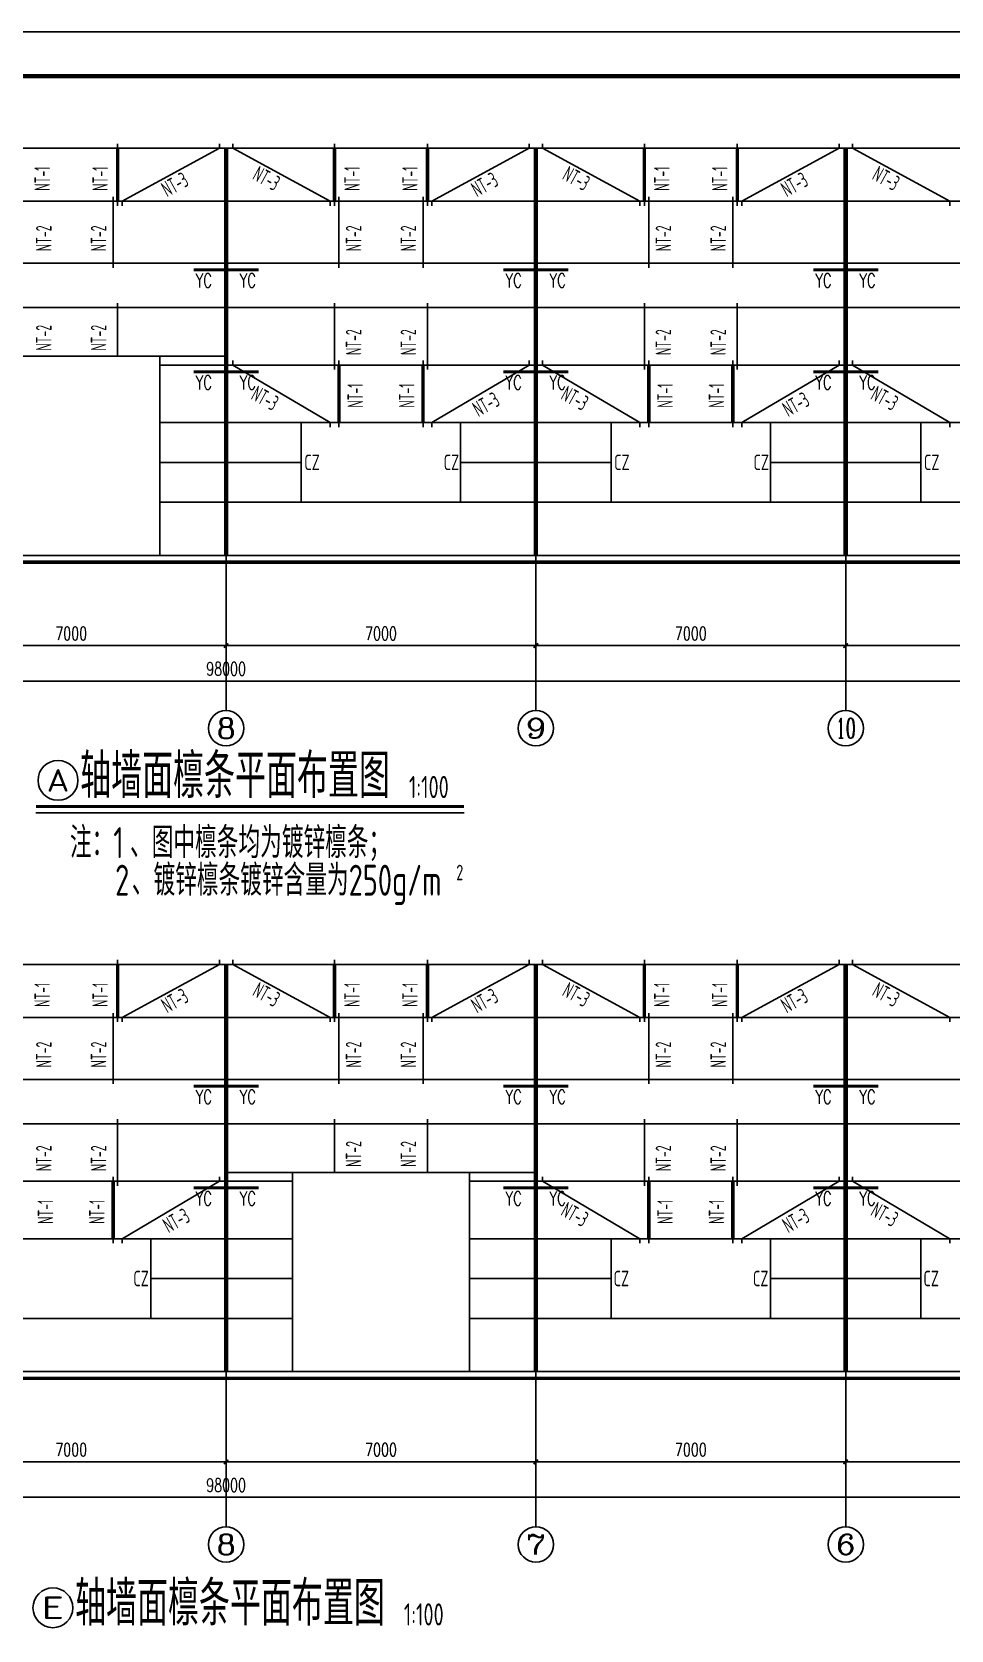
# Model space of a CAD drawing. Extents: x -17471 to 313636, y -71590 to 757901.
# Drawn here: x 244320 to 265086, y 507032 to 543131 of the extents above; entities that cross this region are included whole.
import ezdxf
from ezdxf.enums import TextEntityAlignment as Align

# ---------------------------------------------------------------- set-up
doc = ezdxf.new("R2010")
doc.units = 0
doc.header["$LTSCALE"] = 1000
doc.header["$MEASUREMENT"] = 0
for name, color, linetype in [('3T_WOOD', 21, 'Continuous'), ('AXIS', 3, 'Continuous'), ('AXIS_TEXT', 7, 'Continuous'), ('DIM_SYMB', 3, 'Continuous'), ('DOTE', 1, 'Continuous'), ('PUB_TEXT', 7, 'Continuous'), ('PUB_TITLE', 4, 'Continuous'), ('WALL', 9, 'Continuous')]:
    doc.layers.add(name, color=color, linetype=linetype)
doc.styles.add('_SIMPLEX', font='sysz.shx', dxfattribs={"width": 0.8, "bigfont": 'syfs.shx'})
doc.styles.add('_TCH_AXIS', font='COMPLEX', dxfattribs={"bigfont": 'GBCBIG'})
doc.styles.add('_TCH_DIM_T3', font='SIMPLEX', dxfattribs={"width": 0.705882, "bigfont": 'GBCBIG'})
doc.styles.add('COMPLEX', font='COMPLEX')
doc.styles.add('TSSD_REIN', font='Tssdeng.shx', dxfattribs={"width": 0.7, "bigfont": 'hztxt.shx'})
doc.dimstyles.new('_TCH_ARCH&&100', dxfattribs={"dimtxt": 297.5, "dimasz": 100, "dimexe": 250, "dimexo": 300, "dimgap": 126.25, "dimtad": 1, "dimdec": 0, "dimzin": 0, "dimdsep": 46, "dimtxsty": '_TCH_DIM_T3', "dimblk": 'ARCHTICK', "dimcen": 0.09, "dimclrt": 7, "dimazin": 2, "dimtfac": 1, "dimtdec": 0, "dimtix": 1, "dimtmove": 2, "dimatfit": 3, "dimfxl": 0, "dimtolj": 1, "dimtzin": 0, "dimarcsym": 0})

# ---------------------------------------------------------------- blocks, each defined once
blk = doc.blocks.new('_ArchTick')
at = {"color": 0, "linetype": 'ByBlock', "const_width": 0.4}
blk.add_lwpolyline([(-0.5, -0.5), (0.5, 0.5)], dxfattribs=at)
blk = doc.blocks.new('*D1600')
at = {"layer": 'AXIS', "color": 0, "lineweight": -2, "transparency": 16777216}
for p, q in [((262706, 511569), (262706, 510581)), ((269706, 511569), (269706, 510581)), ((262706, 510831), (269706, 510831))]:
    blk.add_line(p, q, dxfattribs=at)
at = {"layer": 'Defpoints', "color": 0, "transparency": 16777216}
for p in [(262706, 511869), (269706, 511869), (269706, 510831)]:
    blk.add_point(p, dxfattribs=at)
at = {"layer": 'AXIS', "color": 0, "lineweight": -2, "transparency": 16777216, "xscale": 100, "yscale": 100, "zscale": 100, "rotation": 180}
blk.add_blockref('_ArchTick', (262706, 510831), dxfattribs=at)
at = {"layer": 'AXIS', "color": 0, "lineweight": -2, "transparency": 16777216, "xscale": 100, "yscale": 100, "zscale": 100}
blk.add_blockref('_ArchTick', (269706, 510831), dxfattribs=at)
at = {"layer": 'AXIS', "color": 7, "transparency": 16777216, "insert": (266206, 511106), "char_height": 297.5, "attachment_point": 5, "style": '_TCH_DIM_T3'}
blk.add_mtext('\\A1;7000', dxfattribs=at)
blk = doc.blocks.new('*D1601')
at = {"layer": 'AXIS', "color": 0, "lineweight": -2, "transparency": 16777216}
for p, q in [((255706, 511569), (255706, 510581)), ((262706, 511569), (262706, 510581)), ((255706, 510831), (262706, 510831))]:
    blk.add_line(p, q, dxfattribs=at)
at = {"layer": 'Defpoints', "color": 0, "transparency": 16777216}
for p in [(255706, 511869), (262706, 511869), (262706, 510831)]:
    blk.add_point(p, dxfattribs=at)
at = {"layer": 'AXIS', "color": 0, "lineweight": -2, "transparency": 16777216, "xscale": 100, "yscale": 100, "zscale": 100, "rotation": 180}
blk.add_blockref('_ArchTick', (255706, 510831), dxfattribs=at)
at = {"layer": 'AXIS', "color": 0, "lineweight": -2, "transparency": 16777216, "xscale": 100, "yscale": 100, "zscale": 100}
blk.add_blockref('_ArchTick', (262706, 510831), dxfattribs=at)
at = {"layer": 'AXIS', "color": 7, "transparency": 16777216, "insert": (259206, 511106), "char_height": 297.5, "attachment_point": 5, "style": '_TCH_DIM_T3'}
blk.add_mtext('\\A1;7000', dxfattribs=at)
blk = doc.blocks.new('*D1602')
at = {"layer": 'AXIS', "color": 0, "lineweight": -2, "transparency": 16777216}
for p, q in [((248706, 511569), (248706, 510581)), ((255706, 511569), (255706, 510581)), ((248706, 510831), (255706, 510831))]:
    blk.add_line(p, q, dxfattribs=at)
at = {"layer": 'Defpoints', "color": 0, "transparency": 16777216}
for p in [(248706, 511869), (255706, 511869), (255706, 510831)]:
    blk.add_point(p, dxfattribs=at)
at = {"layer": 'AXIS', "color": 0, "lineweight": -2, "transparency": 16777216, "xscale": 100, "yscale": 100, "zscale": 100, "rotation": 180}
blk.add_blockref('_ArchTick', (248706, 510831), dxfattribs=at)
at = {"layer": 'AXIS', "color": 0, "lineweight": -2, "transparency": 16777216, "xscale": 100, "yscale": 100, "zscale": 100}
blk.add_blockref('_ArchTick', (255706, 510831), dxfattribs=at)
at = {"layer": 'AXIS', "color": 7, "transparency": 16777216, "insert": (252206, 511106), "char_height": 297.5, "attachment_point": 5, "style": '_TCH_DIM_T3'}
blk.add_mtext('\\A1;7000', dxfattribs=at)
blk = doc.blocks.new('*D1603')
at = {"layer": 'AXIS', "color": 0, "lineweight": -2, "transparency": 16777216}
for p, q in [((241706, 511569), (241706, 510581)), ((248706, 511569), (248706, 510581)), ((241706, 510831), (248706, 510831))]:
    blk.add_line(p, q, dxfattribs=at)
at = {"layer": 'Defpoints', "color": 0, "transparency": 16777216}
for p in [(241706, 511869), (248706, 511869), (248706, 510831)]:
    blk.add_point(p, dxfattribs=at)
at = {"layer": 'AXIS', "color": 0, "lineweight": -2, "transparency": 16777216, "xscale": 100, "yscale": 100, "zscale": 100, "rotation": 180}
blk.add_blockref('_ArchTick', (241706, 510831), dxfattribs=at)
at = {"layer": 'AXIS', "color": 0, "lineweight": -2, "transparency": 16777216, "xscale": 100, "yscale": 100, "zscale": 100}
blk.add_blockref('_ArchTick', (248706, 510831), dxfattribs=at)
at = {"layer": 'AXIS', "color": 7, "transparency": 16777216, "insert": (245206, 511106), "char_height": 297.5, "attachment_point": 5, "style": '_TCH_DIM_T3'}
blk.add_mtext('\\A1;7000', dxfattribs=at)
blk = doc.blocks.new('*D1610')
at = {"layer": 'AXIS', "color": 0, "lineweight": -2, "transparency": 16777216}
for p, q in [((199706, 511569), (199706, 509781)), ((297706, 511569), (297706, 509781)), ((199706, 510031), (297706, 510031))]:
    blk.add_line(p, q, dxfattribs=at)
at = {"layer": 'Defpoints', "color": 0, "transparency": 16777216}
for p in [(199706, 511869), (297706, 511869), (297706, 510031)]:
    blk.add_point(p, dxfattribs=at)
at = {"layer": 'AXIS', "color": 0, "lineweight": -2, "transparency": 16777216, "xscale": 100, "yscale": 100, "zscale": 100, "rotation": 180}
blk.add_blockref('_ArchTick', (199706, 510031), dxfattribs=at)
at = {"layer": 'AXIS', "color": 0, "lineweight": -2, "transparency": 16777216, "xscale": 100, "yscale": 100, "zscale": 100}
blk.add_blockref('_ArchTick', (297706, 510031), dxfattribs=at)
at = {"layer": 'AXIS', "color": 7, "transparency": 16777216, "insert": (248706, 510306), "char_height": 297.5, "attachment_point": 5, "style": '_TCH_DIM_T3'}
blk.add_mtext('\\A1;98000', dxfattribs=at)
blk = doc.blocks.new('*D1641')
at = {"layer": 'AXIS', "color": 0, "lineweight": -2, "transparency": 16777216}
for p, q in [((241706, 530006), (241706, 529018)), ((248706, 530006), (248706, 529018)), ((241706, 529268), (248706, 529268))]:
    blk.add_line(p, q, dxfattribs=at)
at = {"layer": 'Defpoints', "color": 0, "transparency": 16777216}
for p in [(241706, 530306), (248706, 530306), (248706, 529268)]:
    blk.add_point(p, dxfattribs=at)
at = {"layer": 'AXIS', "color": 0, "lineweight": -2, "transparency": 16777216, "xscale": 100, "yscale": 100, "zscale": 100, "rotation": 180}
blk.add_blockref('_ArchTick', (241706, 529268), dxfattribs=at)
at = {"layer": 'AXIS', "color": 0, "lineweight": -2, "transparency": 16777216, "xscale": 100, "yscale": 100, "zscale": 100}
blk.add_blockref('_ArchTick', (248706, 529268), dxfattribs=at)
at = {"layer": 'AXIS', "color": 7, "transparency": 16777216, "insert": (245206, 529543), "char_height": 297.5, "attachment_point": 5, "style": '_TCH_DIM_T3'}
blk.add_mtext('\\A1;7000', dxfattribs=at)
blk = doc.blocks.new('*D1642')
at = {"layer": 'AXIS', "color": 0, "lineweight": -2, "transparency": 16777216}
for p, q in [((248706, 530006), (248706, 529018)), ((255706, 530006), (255706, 529018)), ((248706, 529268), (255706, 529268))]:
    blk.add_line(p, q, dxfattribs=at)
at = {"layer": 'Defpoints', "color": 0, "transparency": 16777216}
for p in [(248706, 530306), (255706, 530306), (255706, 529268)]:
    blk.add_point(p, dxfattribs=at)
at = {"layer": 'AXIS', "color": 0, "lineweight": -2, "transparency": 16777216, "xscale": 100, "yscale": 100, "zscale": 100, "rotation": 180}
blk.add_blockref('_ArchTick', (248706, 529268), dxfattribs=at)
at = {"layer": 'AXIS', "color": 0, "lineweight": -2, "transparency": 16777216, "xscale": 100, "yscale": 100, "zscale": 100}
blk.add_blockref('_ArchTick', (255706, 529268), dxfattribs=at)
at = {"layer": 'AXIS', "color": 7, "transparency": 16777216, "insert": (252206, 529543), "char_height": 297.5, "attachment_point": 5, "style": '_TCH_DIM_T3'}
blk.add_mtext('\\A1;7000', dxfattribs=at)
blk = doc.blocks.new('*D1643')
at = {"layer": 'AXIS', "color": 0, "lineweight": -2, "transparency": 16777216}
for p, q in [((255706, 530006), (255706, 529018)), ((262706, 530006), (262706, 529018)), ((255706, 529268), (262706, 529268))]:
    blk.add_line(p, q, dxfattribs=at)
at = {"layer": 'Defpoints', "color": 0, "transparency": 16777216}
for p in [(255706, 530306), (262706, 530306), (262706, 529268)]:
    blk.add_point(p, dxfattribs=at)
at = {"layer": 'AXIS', "color": 0, "lineweight": -2, "transparency": 16777216, "xscale": 100, "yscale": 100, "zscale": 100, "rotation": 180}
blk.add_blockref('_ArchTick', (255706, 529268), dxfattribs=at)
at = {"layer": 'AXIS', "color": 0, "lineweight": -2, "transparency": 16777216, "xscale": 100, "yscale": 100, "zscale": 100}
blk.add_blockref('_ArchTick', (262706, 529268), dxfattribs=at)
at = {"layer": 'AXIS', "color": 7, "transparency": 16777216, "insert": (259206, 529543), "char_height": 297.5, "attachment_point": 5, "style": '_TCH_DIM_T3'}
blk.add_mtext('\\A1;7000', dxfattribs=at)
blk = doc.blocks.new('*D1644')
at = {"layer": 'AXIS', "color": 0, "lineweight": -2, "transparency": 16777216}
for p, q in [((262706, 530006), (262706, 529018)), ((269706, 530006), (269706, 529018)), ((262706, 529268), (269706, 529268))]:
    blk.add_line(p, q, dxfattribs=at)
at = {"layer": 'Defpoints', "color": 0, "transparency": 16777216}
for p in [(262706, 530306), (269706, 530306), (269706, 529268)]:
    blk.add_point(p, dxfattribs=at)
at = {"layer": 'AXIS', "color": 0, "lineweight": -2, "transparency": 16777216, "xscale": 100, "yscale": 100, "zscale": 100, "rotation": 180}
blk.add_blockref('_ArchTick', (262706, 529268), dxfattribs=at)
at = {"layer": 'AXIS', "color": 0, "lineweight": -2, "transparency": 16777216, "xscale": 100, "yscale": 100, "zscale": 100}
blk.add_blockref('_ArchTick', (269706, 529268), dxfattribs=at)
at = {"layer": 'AXIS', "color": 7, "transparency": 16777216, "insert": (266206, 529543), "char_height": 297.5, "attachment_point": 5, "style": '_TCH_DIM_T3'}
blk.add_mtext('\\A1;7000', dxfattribs=at)
blk = doc.blocks.new('*D1649')
at = {"layer": 'AXIS', "color": 0, "lineweight": -2, "transparency": 16777216}
for p, q in [((199706, 530006), (199706, 528218)), ((297706, 530006), (297706, 528218)), ((199706, 528468), (297706, 528468))]:
    blk.add_line(p, q, dxfattribs=at)
at = {"layer": 'Defpoints', "color": 0, "transparency": 16777216}
for p in [(199706, 530306), (297706, 530306), (297706, 528468)]:
    blk.add_point(p, dxfattribs=at)
at = {"layer": 'AXIS', "color": 0, "lineweight": -2, "transparency": 16777216, "xscale": 100, "yscale": 100, "zscale": 100, "rotation": 180}
blk.add_blockref('_ArchTick', (199706, 528468), dxfattribs=at)
at = {"layer": 'AXIS', "color": 0, "lineweight": -2, "transparency": 16777216, "xscale": 100, "yscale": 100, "zscale": 100}
blk.add_blockref('_ArchTick', (297706, 528468), dxfattribs=at)
at = {"layer": 'AXIS', "color": 7, "transparency": 16777216, "insert": (248706, 528743), "char_height": 297.5, "attachment_point": 5, "style": '_TCH_DIM_T3'}
blk.add_mtext('\\A1;98000', dxfattribs=at)
blk = doc.blocks.new('_AXISO')
blk.add_circle((0, 0), 0.5)
at = {"layer": 'AXIS_TEXT', "style": 'COMPLEX', "width": 1.041667}
blk.add_attdef('A', text='', height=0.56, dxfattribs=at).set_placement((-0.25, -0.28), (0.25, -0.28), align=Align.FIT)

msp = doc.modelspace()

# ---------------------------------------------------------------- linework, layer by layer
for p, q in [((246256.1, 540605.6), (246256.1, 539205.6)), ((251156.1, 540605.6), (251156.1, 539205.6)), ((253256.1, 540605.6), (253256.1, 539205.6)), ((258156.1, 540605.6), (258156.1, 539205.6)), ((260256.1, 540605.6), (260256.1, 539205.6)), ((246156.1, 539405.6), (246156.1, 537805.6)), ((251256.1, 539405.6), (251256.1, 537805.6)), ((253156.1, 539405.6), (253156.1, 537805.6)), ((258256.1, 539405.6), (258256.1, 537805.6)), ((260156.1, 539405.6), (260156.1, 537805.6)), ((246256.1, 537005.6), (246256.1, 535805.6)), ((251156.1, 537005.6), (251156.1, 535505.6)), ((253256.1, 537005.6), (253256.1, 535505.6)), ((258156.1, 537005.6), (258156.1, 535505.6)), ((260256.1, 537005.6), (260256.1, 535505.6)), ((251256.1, 535705.6), (251256.1, 534205.6)), ((253156.1, 535705.6), (253156.1, 534205.6)), ((258256.1, 535705.6), (258256.1, 534205.6)), ((260156.1, 535705.6), (260156.1, 534205.6)), ((199506.1, 531305.6), (297906.1, 531305.6)), ((246256.1, 522168.9), (246256.1, 520768.9)), ((251156.1, 522168.9), (251156.1, 520768.9)), ((253256.1, 522168.9), (253256.1, 520768.9)), ((258156.1, 522168.9), (258156.1, 520768.9)), ((260256.1, 522168.9), (260256.1, 520768.9)), ((246156.1, 520968.9), (246156.1, 519368.9)), ((251256.1, 520968.9), (251256.1, 519368.9)), ((253156.1, 520968.9), (253156.1, 519368.9)), ((258256.1, 520968.9), (258256.1, 519368.9)), ((260156.1, 520968.9), (260156.1, 519368.9)), ((246256.1, 518568.9), (246256.1, 517068.9)), ((251156.1, 518568.9), (251156.1, 517368.9)), ((253256.1, 518568.9), (253256.1, 517368.9)), ((258156.1, 518568.9), (258156.1, 517068.9)), ((260256.1, 518568.9), (260256.1, 517068.9)), ((246156.1, 517268.9), (246156.1, 515768.9)), ((258256.1, 517268.9), (258256.1, 515768.9)), ((260156.1, 517268.9), (260156.1, 515768.9)), ((297906.1, 512868.9), (199506.1, 512868.9))]:
    msp.add_line(p, q)
at = {"color": 2}
for p, q in [((248706.1, 535805.6), (241706.1, 535805.6)), ((248706.1, 517368.9), (255706.1, 517368.9))]:
    msp.add_line(p, q, dxfattribs=at)
at = {"const_width": 80}
for points in [[(246256.1, 539305.6), (246256.1, 540505.6)], [(251156.1, 539305.6), (251156.1, 540505.6)], [(253256.1, 539305.6), (253256.1, 540505.6)], [(258156.1, 539305.6), (258156.1, 540505.6)], [(260256.1, 539305.6), (260256.1, 540505.6)], [(251256.1, 534305.6), (251256.1, 535605.6)], [(253156.1, 534305.6), (253156.1, 535605.6)], [(258256.1, 534305.6), (258256.1, 535605.6)], [(260156.1, 534305.6), (260156.1, 535605.6)], [(198171.6, 531155.6), (299199.3, 531155.6)], [(246256.1, 520868.9), (246256.1, 522068.9)], [(251156.1, 520868.9), (251156.1, 522068.9)], [(253256.1, 520868.9), (253256.1, 522068.9)], [(258156.1, 520868.9), (258156.1, 522068.9)], [(260256.1, 520868.9), (260256.1, 522068.9)], [(246156.1, 515868.9), (246156.1, 517168.9)], [(258256.1, 515868.9), (258256.1, 517168.9)], [(260156.1, 515868.9), (260156.1, 517168.9)], [(299240.5, 512718.9), (198212.8, 512718.9)]]:
    msp.add_lwpolyline(points, dxfattribs=at)
for points in [[(246356.1, 539205.6), (246356.1, 539305.6), (248556.1, 540505.6), (248556.1, 540605.6)], [(251056.1, 539205.6), (251056.1, 539305.6), (248856.1, 540505.6), (248856.1, 540605.6)], [(253356.1, 539205.6), (253356.1, 539305.6), (255556.1, 540505.6), (255556.1, 540605.6)], [(258056.1, 539205.6), (258056.1, 539305.6), (255856.1, 540505.6), (255856.1, 540605.6)], [(260356.1, 539205.6), (260356.1, 539305.6), (262556.1, 540505.6), (262556.1, 540605.6)], [(265056.1, 539205.6), (265056.1, 539305.6), (262856.1, 540505.6), (262856.1, 540605.6)], [(251056.1, 534205.6), (251056.1, 534305.6), (248856.1, 535605.6), (248856.1, 535705.6)], [(253356.1, 534205.6), (253356.1, 534305.6), (255556.1, 535605.6), (255556.1, 535705.6)], [(258056.1, 534205.6), (258056.1, 534305.6), (255856.1, 535605.6), (255856.1, 535705.6)], [(260356.1, 534205.6), (260356.1, 534305.6), (262556.1, 535605.6), (262556.1, 535705.6)], [(265056.1, 534205.6), (265056.1, 534305.6), (262856.1, 535605.6), (262856.1, 535705.6)], [(246356.1, 520768.9), (246356.1, 520868.9), (248556.1, 522068.9), (248556.1, 522168.9)], [(251056.1, 520768.9), (251056.1, 520868.9), (248856.1, 522068.9), (248856.1, 522168.9)], [(253356.1, 520768.9), (253356.1, 520868.9), (255556.1, 522068.9), (255556.1, 522168.9)], [(258056.1, 520768.9), (258056.1, 520868.9), (255856.1, 522068.9), (255856.1, 522168.9)], [(260356.1, 520768.9), (260356.1, 520868.9), (262556.1, 522068.9), (262556.1, 522168.9)], [(265056.1, 520768.9), (265056.1, 520868.9), (262856.1, 522068.9), (262856.1, 522168.9)], [(246356.1, 515768.9), (246356.1, 515868.9), (248556.1, 517168.9), (248556.1, 517268.9)], [(258056.1, 515768.9), (258056.1, 515868.9), (255856.1, 517168.9), (255856.1, 517268.9)], [(260356.1, 515768.9), (260356.1, 515868.9), (262556.1, 517168.9), (262556.1, 517268.9)], [(265056.1, 515768.9), (265056.1, 515868.9), (262856.1, 517168.9), (262856.1, 517268.9)]]:
    msp.add_lwpolyline(points)
at = {"color": 3, "const_width": 100}
for points in [[(248706.1, 531305.6), (248706.1, 540505.6)], [(255706.1, 531305.6), (255706.1, 540505.6)], [(262706.1, 531305.6), (262706.1, 540505.6)], [(248706.1, 512868.9), (248706.1, 522068.9)], [(255706.1, 512868.9), (255706.1, 522068.9)], [(262706.1, 512868.9), (262706.1, 522068.9)]]:
    msp.add_lwpolyline(points, dxfattribs=at)
at = {"color": 2}
for points in [[(201456.1, 537905.6), (295956.1, 537905.6), (295956.1, 536905.6), (201456.1, 536905.6)], [(243206.1, 535805.6), (247206.1, 535805.6), (247206.1, 531305.6), (243206.1, 531305.6)], [(250406.1, 534305.6), (254006.1, 534305.6), (254006.1, 532505.6), (250406.1, 532505.6)], [(257406.1, 534305.6), (261006.1, 534305.6), (261006.1, 532505.6), (257406.1, 532505.6)], [(264406.1, 534305.6), (268006.1, 534305.6), (268006.1, 532505.6), (264406.1, 532505.6)], [(295956.1, 519468.9), (201456.1, 519468.9), (201456.1, 518468.9), (295956.1, 518468.9)], [(254206.1, 517368.9), (250206.1, 517368.9), (250206.1, 512868.9), (254206.1, 512868.9)], [(247006.1, 515868.9), (243406.1, 515868.9), (243406.1, 514068.9), (247006.1, 514068.9)], [(261006.1, 515868.9), (257406.1, 515868.9), (257406.1, 514068.9), (261006.1, 514068.9)], [(268006.1, 515868.9), (264406.1, 515868.9), (264406.1, 514068.9), (268006.1, 514068.9)]]:
    msp.add_lwpolyline(points, close=True, dxfattribs=at)
at = {"layer": '3T_WOOD'}
for p, q in [((199506.1, 540505.6), (297906.1, 540505.6)), ((199506.1, 539305.6), (297906.1, 539305.6)), ((199506.1, 537905.6), (297906.1, 537905.6)), ((199506.1, 536905.6), (297906.1, 536905.6)), ((247206.1, 535605.6), (271206.1, 535605.6)), ((247206.1, 534305.6), (271206.1, 534305.6)), ((247206.1, 533405.6), (250406.1, 533405.6)), ((254006.1, 533405.6), (257406.1, 533405.6)), ((261006.1, 533405.6), (264406.1, 533405.6)), ((247206.1, 532505.6), (271206.1, 532505.6)), ((297906.1, 522068.9), (199506.1, 522068.9)), ((297906.1, 520868.9), (199506.1, 520868.9)), ((297906.1, 519468.9), (199506.1, 519468.9)), ((297906.1, 518468.9), (199506.1, 518468.9)), ((250206.1, 517168.9), (226206.1, 517168.9)), ((278206.1, 517168.9), (254206.1, 517168.9)), ((250206.1, 515868.9), (226206.1, 515868.9)), ((278206.1, 515868.9), (254206.1, 515868.9)), ((250206.1, 514968.9), (247006.1, 514968.9)), ((257406.1, 514968.9), (254206.1, 514968.9)), ((264406.1, 514968.9), (261006.1, 514968.9)), ((250206.1, 514068.9), (226206.1, 514068.9)), ((278206.1, 514068.9), (254206.1, 514068.9))]:
    msp.add_line(p, q, dxfattribs=at)
at = {"layer": 'AXIS'}
for p, q in [((248706.1, 530305.6), (248706.1, 527801.4)), ((255706.1, 530305.6), (255706.1, 527801.4)), ((262706.1, 530305.6), (262706.1, 527801.4)), ((248706.1, 511868.9), (248706.1, 509364.7)), ((255706.1, 511868.9), (255706.1, 509364.7)), ((262706.1, 511868.9), (262706.1, 509364.7))]:
    msp.add_line(p, q, dxfattribs=at)
at = {"layer": 'DIM_SYMB', "const_width": 70}
msp.add_lwpolyline([(244408.2, 525634.7), (254081.5, 525634.7)], dxfattribs=at)
at = {"layer": 'DIM_SYMB'}
msp.add_lwpolyline([(244408.2, 525494.7), (254081.5, 525494.7)], dxfattribs=at)
at = {"layer": 'DOTE'}
for p, q in [((248706.1, 530305.6), (248706.1, 540505.6)), ((255706.1, 530305.6), (255706.1, 540505.6)), ((262706.1, 530305.6), (262706.1, 540505.6)), ((248706.1, 511868.9), (248706.1, 522068.9)), ((255706.1, 511868.9), (255706.1, 522068.9)), ((262706.1, 511868.9), (262706.1, 522068.9))]:
    msp.add_line(p, q, dxfattribs=at)
at = {"layer": 'PUB_TEXT'}
for centre in [(244908.2, 526224.7), (244793.2, 507534.3)]:
    msp.add_circle(centre, 450, dxfattribs=at)
at = {"layer": 'PUB_TITLE'}
msp.add_lwpolyline([(187535.9, 483730.5), (313635.9, 483730.5), (313635.9, 543130.5), (187535.9, 543130.5)], close=True, dxfattribs=at)
at = {"layer": 'PUB_TITLE', "const_width": 100}
msp.add_lwpolyline([(190035.9, 484730.5), (312635.9, 484730.5), (312635.9, 542130.5), (190035.9, 542130.5)], close=True, dxfattribs=at)
at = {"layer": 'WALL', "color": 181, "const_width": 66.7}
for points in [[(248706.1, 537755.6), (247972.2, 537755.6)], [(248706.1, 537755.6), (249440, 537755.6)], [(255706.1, 537755.6), (254972.2, 537755.6)], [(255706.1, 537755.6), (256440, 537755.6)], [(262706.1, 537755.6), (261972.2, 537755.6)], [(262706.1, 537755.6), (263440, 537755.6)], [(248706.1, 535455.6), (247972.2, 535455.6)], [(248706.1, 535455.6), (249440, 535455.6)], [(255706.1, 535455.6), (254972.2, 535455.6)], [(255706.1, 535455.6), (256440, 535455.6)], [(262706.1, 535455.6), (261972.2, 535455.6)], [(262706.1, 535455.6), (263440, 535455.6)], [(248706.1, 519318.9), (247972.2, 519318.9)], [(248706.1, 519318.9), (249440, 519318.9)], [(255706.1, 519318.9), (254972.2, 519318.9)], [(255706.1, 519318.9), (256440, 519318.9)], [(262706.1, 519318.9), (261972.2, 519318.9)], [(262706.1, 519318.9), (263440, 519318.9)], [(248706.1, 517018.9), (247972.2, 517018.9)], [(248706.1, 517018.9), (249440, 517018.9)], [(255706.1, 517018.9), (254972.2, 517018.9)], [(255706.1, 517018.9), (256440, 517018.9)], [(262706.1, 517018.9), (261972.2, 517018.9)], [(262706.1, 517018.9), (263440, 517018.9)]]:
    msp.add_lwpolyline(points, dxfattribs=at)

# ---------------------------------------------------------------- block references
at = {"layer": 'AXIS'}
ref = msp.add_blockref('_AXISO', (248706.1, 527401.4), dxfattribs=dict(at, xscale=800, yscale=800, zscale=800))
ref.add_attrib('A', '8', dxfattribs={"layer": 'AXIS_TEXT', "height": 452.5, "style": '_TCH_AXIS', "width": 1.5}).set_placement((248479.8, 527175.1), (248932.3, 527175.1), align=Align.FIT)
ref = msp.add_blockref('_AXISO', (255706.1, 527401.4), dxfattribs=dict(at, xscale=800, yscale=800, zscale=800))
ref.add_attrib('A', '9', dxfattribs={"layer": 'AXIS_TEXT', "height": 452.5, "style": '_TCH_AXIS', "width": 1.5}).set_placement((255479.8, 527175.1), (255932.3, 527175.1), align=Align.FIT)
ref = msp.add_blockref('_AXISO', (262706.1, 527401.4), dxfattribs=dict(at, xscale=800, yscale=800, zscale=800))
ref.add_attrib('A', '10', dxfattribs={"layer": 'AXIS_TEXT', "height": 452.55, "style": '_TCH_AXIS', "width": 0.724138}).set_placement((262479.8, 527175.1), (262932.3, 527175.1), align=Align.FIT)
ref = msp.add_blockref('_AXISO', (248706.1, 508964.7), dxfattribs=dict(at, xscale=800, yscale=800, zscale=800))
ref.add_attrib('A', '8', dxfattribs={"layer": 'AXIS_TEXT', "height": 452.5, "style": '_TCH_AXIS', "width": 1.5}).set_placement((248479.8, 508738.4), (248932.3, 508738.4), align=Align.FIT)
ref = msp.add_blockref('_AXISO', (255706.1, 508964.7), dxfattribs=dict(at, xscale=800, yscale=800, zscale=800))
ref.add_attrib('A', '7', dxfattribs={"layer": 'AXIS_TEXT', "height": 452.5, "style": '_TCH_AXIS', "width": 1.5}).set_placement((255479.8, 508738.4), (255932.3, 508738.4), align=Align.FIT)
ref = msp.add_blockref('_AXISO', (262706.1, 508964.7), dxfattribs=dict(at, xscale=800, yscale=800, zscale=800))
ref.add_attrib('A', '6', dxfattribs={"layer": 'AXIS_TEXT', "height": 452.5, "style": '_TCH_AXIS', "width": 1.5}).set_placement((262479.8, 508738.4), (262932.3, 508738.4), align=Align.FIT)

# ---------------------------------------------------------------- texts
at = {"color": 3, "linetype": 'ByBlock', "style": '_SIMPLEX', "width": 0.65}
for s, rotation, p in [('NT-1', 90, (244726.5, 539543)), ('NT-1', 90, (246035.7, 539543)), ('NT-3', 331.01115, (249279.2, 539811.3, 1176.6)), ('NT-1', 90, (251726.5, 539543)), ('NT-1', 90, (253035.7, 539543)), ('NT-3', 331.01115, (256279.2, 539811.3, 1176.6)), ('NT-1', 90, (258726.5, 539543)), ('NT-1', 90, (260035.7, 539543)), ('NT-3', 331.01115, (263279.2, 539811.3, 1176.6)), ('NT-3', 28.98885, (247374.9, 539391.3, 1176.6)), ('NT-3', 28.98885, (254374.9, 539391.3, 1176.6)), ('NT-3', 28.98885, (261374.9, 539391.3, 1176.6)), ('NT-2', 90, (244762.1, 538176)), ('NT-2', 90, (246000, 538176)), ('NT-2', 90, (251762.1, 538176)), ('NT-2', 90, (253000, 538176)), ('NT-2', 90, (258762.1, 538176)), ('NT-2', 90, (260000, 538176)), ('NT-2', 90, (244762.1, 535930.1)), ('NT-2', 90, (246000, 535930.1)), ('NT-2', 90, (251762.1, 535831.5)), ('NT-2', 90, (253000, 535831.5)), ('NT-2', 90, (258762.1, 535831.5)), ('NT-2', 90, (260000, 535831.5)), ('NT-3', 331.01115, (249246.2, 534845.4, 1176.6)), ('NT-1', 90, (251800.2, 534643)), ('NT-1', 90, (252961.9, 534643)), ('NT-3', 28.98885, (254407.8, 534425.4, 1176.6)), ('NT-3', 331.01115, (256246.2, 534845.4, 1176.6)), ('NT-1', 90, (258800.2, 534643)), ('NT-1', 90, (259961.9, 534643)), ('NT-3', 28.98885, (261407.8, 534425.4, 1176.6)), ('NT-3', 331.01115, (263246.2, 534845.4, 1176.6)), ('NT-1', 90, (244726.5, 521106.3)), ('NT-1', 90, (246035.7, 521106.3)), ('NT-3', 331.01115, (249279.2, 521374.6, 1176.6)), ('NT-1', 90, (251726.5, 521106.3)), ('NT-1', 90, (253035.7, 521106.3)), ('NT-3', 331.01115, (256279.2, 521374.6, 1176.6)), ('NT-1', 90, (258726.5, 521106.3)), ('NT-1', 90, (260035.7, 521106.3)), ('NT-3', 331.01115, (263279.2, 521374.6, 1176.6)), ('NT-3', 28.98885, (247374.9, 520954.6, 1176.6)), ('NT-3', 28.98885, (254374.9, 520954.6, 1176.6)), ('NT-3', 28.98885, (261374.9, 520954.6, 1176.6)), ('NT-2', 90, (244762.1, 519739.3)), ('NT-2', 90, (246000, 519739.3)), ('NT-2', 90, (251762.1, 519739.3)), ('NT-2', 90, (253000, 519739.3)), ('NT-2', 90, (258762.1, 519739.3)), ('NT-2', 90, (260000, 519739.3)), ('NT-2', 90, (251762.1, 517493.4)), ('NT-2', 90, (253000, 517493.4)), ('NT-2', 90, (244762.1, 517394.9)), ('NT-2', 90, (246000, 517394.9)), ('NT-2', 90, (258762.1, 517394.9)), ('NT-2', 90, (260000, 517394.9)), ('NT-1', 90, (244800.2, 516206.3)), ('NT-1', 90, (245961.9, 516206.3)), ('NT-3', 331.01115, (256246.2, 516408.7, 1176.6)), ('NT-1', 90, (258800.2, 516206.3)), ('NT-1', 90, (259961.9, 516206.3)), ('NT-3', 331.01115, (263246.2, 516408.7, 1176.6)), ('NT-3', 28.98885, (247407.8, 515988.7, 1176.6)), ('NT-3', 28.98885, (261407.8, 515988.7, 1176.6))]:
    msp.add_text(s, height=350, rotation=rotation, dxfattribs=at).set_placement(p)
at = {"color": 7, "style": '_TCH_AXIS', "width": 0.705882}
for p in [(248016.1, 537355.1), (249010.3, 537355.1), (255016.1, 537355.1), (256010.3, 537355.1), (262016.1, 537355.1), (263010.3, 537355.1), (248016.1, 535055.1), (249010.3, 535055.1), (255016.1, 535055.1), (256010.3, 535055.1), (262016.1, 535055.1), (263010.3, 535055.1), (248016.1, 518918.4), (249010.3, 518918.4), (255016.1, 518918.4), (256010.3, 518918.4), (262016.1, 518918.4), (263010.3, 518918.4), (248016.1, 516618.4), (249010.3, 516618.4), (255016.1, 516618.4), (256010.3, 516618.4), (262016.1, 516618.4), (263010.3, 516618.4)]:
    msp.add_text('YC', height=318.75, dxfattribs=at).set_placement(p)
at = {"style": 'TSSD_REIN', "width": 0.7}
for s, height, p in [('注：', 700, (245178.3, 524469.2)), ('、图中檩条均为镀锌檩条；', 700, (246535.3, 524469.2)), ('1', 700, (246158.3, 524469.2)), ('2', 700, (246198.6, 523619.2)), ('、镀锌檩条镀锌含量为', 700, (246575.5, 523619.2)), ('250g/m', 700, (251475.5, 523619.2)), ('2', 350, (253906.7, 523969.2))]:
    msp.add_text(s, height=height, dxfattribs=at).set_placement(p)
at = {"layer": 'PUB_TEXT', "style": 'TSSD_REIN', "width": 0.7}
for s, height, p in [('CZ', 350, (250472.8, 533233.9)), ('CZ', 350, (253621.3, 533233.9)), ('CZ', 350, (257472.8, 533233.9)), ('CZ', 350, (260621.3, 533233.9)), ('CZ', 350, (264472.8, 533233.9)), ('轴墙面檩条平面布置图', 1000, (245408.2, 525824.7)), ('1:100', 500, (252837.3, 525824.7)), ('CZ', 350, (246609.5, 514797.2)), ('CZ', 350, (257461, 514797.2)), ('CZ', 350, (260609.5, 514797.2)), ('CZ', 350, (264461, 514797.2)), ('轴墙面檩条平面布置图', 1000, (245293.2, 507134.3)), ('1:100', 500, (252722.3, 507134.3))]:
    msp.add_text(s, height=height, dxfattribs=at).set_placement(p)
at = {"layer": 'PUB_TEXT', "style": 'TSSD_REIN'}
for s, width, p, p2 in [('A', 2.321429, (244653.6, 525970.1), (245162.7, 525970.1)), ('E', 2.857143, (244538.6, 507279.8), (245047.7, 507279.8))]:
    msp.add_text(s, height=509.1, dxfattribs=dict(at, width=width)).set_placement(p, p2, align=Align.FIT)

# ---------------------------------------------------------------- dimensions: what is measured, and where the dimension line sits
at = {"layer": 'AXIS'}
for p1, p2, distance, picture, middle in [((199706.1, 530305.6), (297706.1, 530305.6), -1837.5, '*D1649', (248706.1, 528743.1)), ((241706.1, 530305.6), (248706.1, 530305.6), -1037.5, '*D1641', (245206.1, 529543.1)), ((248706.1, 530305.6), (255706.1, 530305.6), -1037.5, '*D1642', (252206.1, 529543.1)), ((255706.1, 530305.6), (262706.1, 530305.6), -1037.5, '*D1643', (259206.1, 529543.1)), ((262706.1, 530305.6), (269706.1, 530305.6), -1037.5, '*D1644', (266206.1, 529543.1)), ((199706.1, 511868.9), (297706.1, 511868.9), -1837.5, '*D1610', (248706.1, 510306.4)), ((241706.1, 511868.9), (248706.1, 511868.9), -1037.5, '*D1603', (245206.1, 511106.4)), ((248706.1, 511868.9), (255706.1, 511868.9), -1037.5, '*D1602', (252206.1, 511106.4)), ((255706.1, 511868.9), (262706.1, 511868.9), -1037.5, '*D1601', (259206.1, 511106.4)), ((262706.1, 511868.9), (269706.1, 511868.9), -1037.5, '*D1600', (266206.1, 511106.4))]:
    dim = msp.add_aligned_dim(p1=p1, p2=p2, distance=distance, dimstyle='_TCH_ARCH&&100', dxfattribs=at)
    dim.commit()
    dim.dimension.update_dxf_attribs({"geometry": picture, "text_midpoint": middle})

doc.saveas('drawing.dxf')
